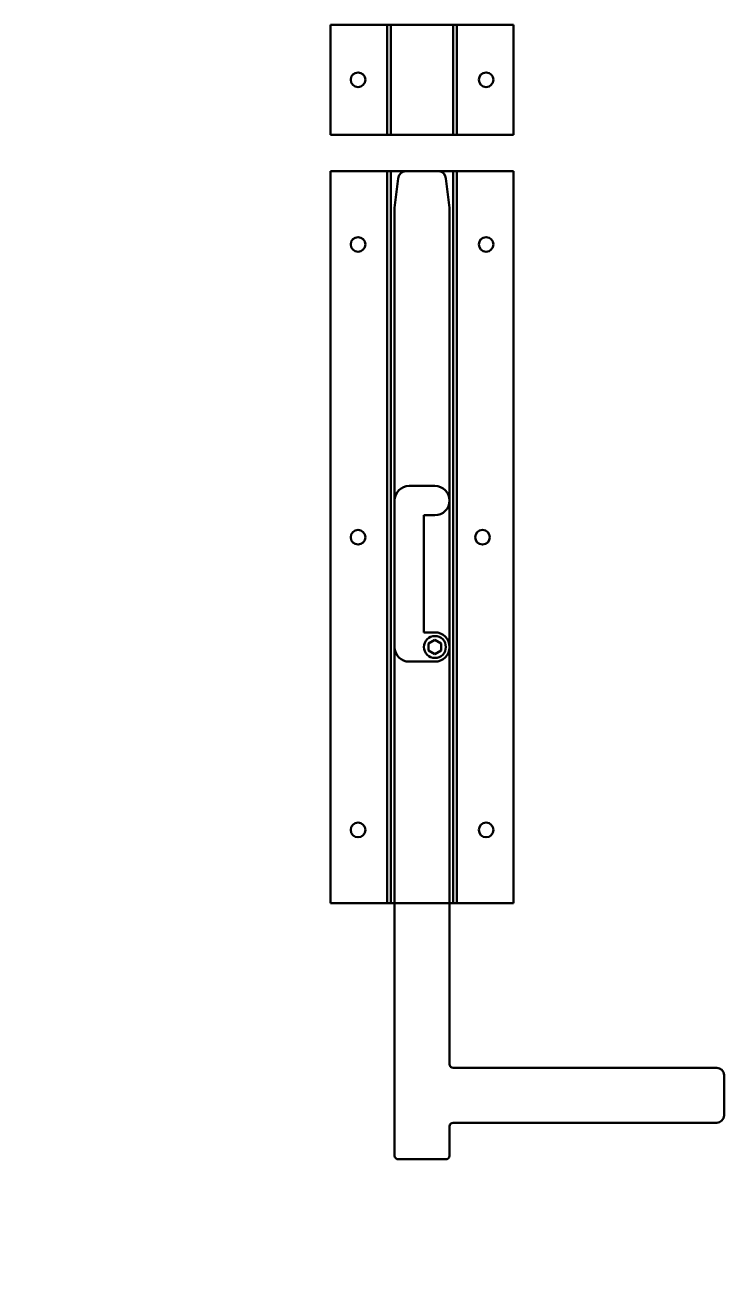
# Model space of a CAD drawing. Header units: millimetres. Extents: x 0 to 191, y 0 to 340.
import ezdxf

# ---------------------------------------------------------------- set-up
doc = ezdxf.new("R2010")
doc.units = ezdxf.units.MM
for name, color, linetype, lineweight in [('FixingPlate', 7, 'CONTINUOUS', 50), ('Rod', 7, 'CONTINUOUS', 50), ('SlideLock', 7, 'CONTINUOUS', 50), ('SlideLockBolt', 7, 'CONTINUOUS', 50), ('Tubing', 7, 'CONTINUOUS', 50)]:
    doc.layers.add(name, color=color, linetype=linetype, lineweight=lineweight)

msp = doc.modelspace()

# ---------------------------------------------------------------- linework, layer by layer
at = {"layer": 'FixingPlate'}
for p, q in [((133.5, 340), (83.5, 340)), ((83.5, 340), (83.5, 310)), ((133.5, 310), (133.5, 340)), ((83.5, 310), (133.5, 310)), ((83.5, 300), (83.5, 100)), ((133.5, 300), (83.5, 300)), ((133.5, 300), (133.5, 100)), ((133.5, 100), (83.5, 100))]:
    msp.add_line(p, q, dxfattribs=at)
for centre in [(91, 325), (126, 325), (91, 280), (126, 280), (91, 200), (125, 200), (91, 120), (126, 120)]:
    msp.add_circle(centre, 2, dxfattribs=at)
at = {"layer": 'Rod'}
for p, q in [((99, 310), (99, 340)), ((99, 340), (100, 340)), ((117, 340), (118, 340)), ((118, 340), (118, 310)), ((100, 310), (99, 310)), ((118, 310), (117, 310)), ((100, 300), (99, 300)), ((99, 300), (99, 100)), ((104, 300), (113, 300)), ((118, 300), (117, 300)), ((118, 100), (118, 300)), ((101, 290), (102, 298)), ((115, 298), (116, 290)), ((101, 100), (101, 290)), ((116, 290), (116, 56)), ((99, 100), (100, 100)), ((101, 31), (101, 100)), ((117, 100), (118, 100)), ((117, 55), (189, 55)), ((191, 53), (191, 42)), ((116, 39), (116, 31)), ((189, 40), (117, 40)), ((115, 30), (102, 30))]:
    msp.add_line(p, q, dxfattribs=at)
for centre, radius, start, end in [((104, 298), 2, 90, 180), ((113, 298), 2, 0, 90), ((117, 56), 1, 180, 270), ((189, 53), 2, 0, 90), ((189, 42), 2, 270, 0), ((117, 39), 1, 90, 180), ((102, 31), 1, 180, 270), ((115, 31), 1, 270, 0)]:
    msp.add_arc(centre, radius, start, end, dxfattribs=at)
at = {"layer": 'SlideLock'}
for p, q in [((112, 214), (105, 214)), ((101, 210), (101, 170)), ((109, 174), (109, 206)), ((109, 206), (112, 206)), ((109, 174), (112, 174)), ((105, 166), (112, 166))]:
    msp.add_line(p, q, dxfattribs=at)
for centre, radius, start, end in [((105, 210), 4, 90, 180), ((112, 210), 4, 270, 90), ((112, 170), 4, 270, 90), ((105, 170), 4, 180, 270), ((0, 0), 0, 0, 0)]:
    msp.add_arc(centre, radius, start, end, dxfattribs=at)
at = {"layer": 'SlideLockBolt'}
for p, q in [((112, 172), (110.27, 171)), ((110.27, 171), (110.27, 169)), ((113.73, 171), (112, 172)), ((113.73, 169), (113.73, 171)), ((110.27, 169), (112, 168)), ((112, 168), (113.73, 169))]:
    msp.add_line(p, q, dxfattribs=at)
msp.add_circle((112, 170), 3, dxfattribs=at)
at = {"layer": 'Tubing'}
for p, q in [((117, 340), (100, 340)), ((100, 340), (100, 325)), ((117, 325), (117, 340)), ((100, 325), (100, 310)), ((117, 310), (117, 325)), ((100, 310), (117, 310)), ((100, 100), (100, 300)), ((100, 300), (116, 300)), ((116, 300), (117, 300)), ((117, 300), (117, 100)), ((117, 100), (100, 100))]:
    msp.add_line(p, q, dxfattribs=at)

doc.saveas('drawing.dxf')
